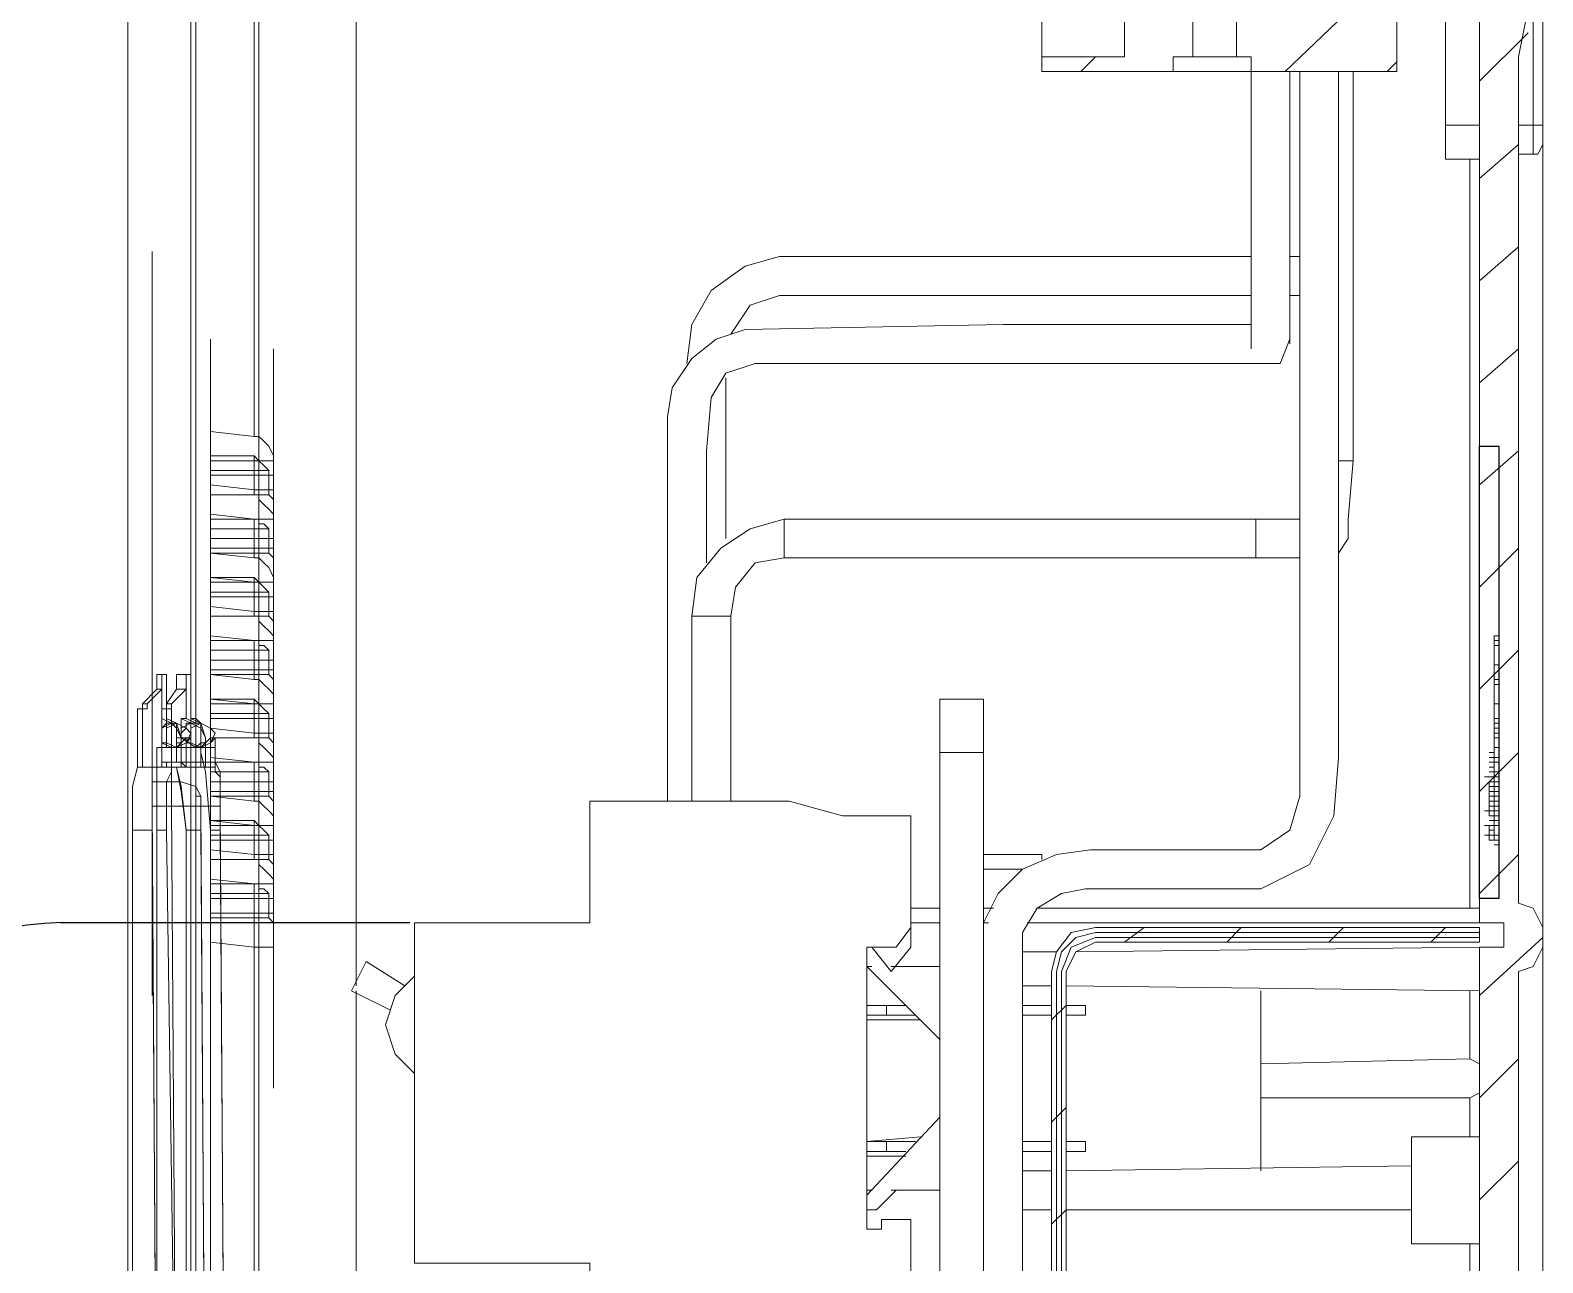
# Model space of a CAD drawing. Header units: millimetres. Extents: x 2991 to 3503, y 2795 to 2987.
# Drawn here: x 3360.06 to 3365.19, y 2808.74 to 2812.92 of the extents above; entities that cross this region are included whole.
import ezdxf

# ---------------------------------------------------------------- set-up
doc = ezdxf.new("R2010")
doc.units = ezdxf.units.MM
doc.layers.add('PDF_Geometry', color=7, linetype='Continuous')

# ---------------------------------------------------------------- blocks, each defined once
blk = doc.blocks.new('06 Vista Lateral - 3 modulo')
at = {"layer": 'PDF_Geometry', "color": 0, "lineweight": 18}
for points in [[(0.00961, 0.26705), (0.00833, 0.26065), (0.00833, 0.14921), (0.01025, 0.14857), (0.01153, 0.14602), (0.01153, 0.14345), (0.01025, 0.14089), (0.00833, 0.14025), (0.00833, 0.04804)], [(0.0032, 0.04996), (0.0032, 0.14345), (0.00641, 0.14345), (0.00641, 0.14666), (0.0032, 0.14666), (0.0032, 0.45852)], [(-0.15689, 0.04355), (-0.15753, 0.04355), (-0.15753, 0.49694), (-0.15496, 0.49694), (-0.15496, 0.50271)], [(-0.13959, 0.50143), (-0.13959, 0.47325), (-0.14472, 0.47325), (-0.14472, 0.13833)], [(-0.17481, 0.05508), (-0.17481, 0.0301), (-0.17545, 0.0301), (-0.17481, 0.0301), (-0.17481, 0.02626), (-0.17481, 0.02498), (-0.17417, 0.02498), (-0.17417, 0.01473), (-0.17481, 0.01473), (-0.17481, 0.0032), (-0.16777, 0.00256), (-0.16713, 0.00512), (-0.16649, 0.01153), (-0.16649, 0.4835), (-0.16713, 0.49054), (-0.16713, 0.49246), (-0.16777, 0.4931), (-0.16713, 0.49246), (-0.16713, 0.49054), (-0.16649, 0.4835)], [(-0.17481, 0.05763), (-0.17481, 0.48926), (-0.17417, 0.4899), (-0.16713, 0.49374), (-0.16777, 0.4931), (-0.17289, 0.4899), (-0.17481, 0.48926)], [(-0.16777, 0.4931), (-0.16713, 0.49374), (-0.16713, 0.4931), (-0.16649, 0.49118), (-0.16585, 0.4835), (-0.16649, 0.4835), (-0.16585, 0.4835), (-0.16585, 0.01153), (-0.16649, 0.01153)], [(-0.00767, 0.4566), (-0.00767, 0.25872), (-0.02689, 0.25872), (-0.02689, 0.26065), (-0.02881, 0.26065), (-0.02881, 0.27346)], [(-0.03457, 0.27346), (-0.03457, 0.26065), (-0.03714, 0.26065), (-0.03714, 0.25872), (-0.05443, 0.25872), (-0.05443, 0.26065), (-0.04354, 0.26065), (-0.04354, 0.29074)], [(-0.05443, 0.29074), (-0.05443, 0.26065)], [(0.0032, 0.25167), (-0.00128, 0.25167), (-0.00128, 0.26577)], [(-0.02881, 0.26065), (-0.03457, 0.26065)], [(-0.02048, 0.25872), (-0.02048, 0.1633), (-0.02176, 0.15882), (-0.02561, 0.15626), (-0.04803, 0.15626), (-0.05251, 0.15562), (-0.05699, 0.1537), (-0.06018, 0.15049), (-0.0621, 0.14666), (-0.0621, 0.05572), (-0.06082, 0.05444), (-0.05571, 0.05444)], [(-0.05699, 0.05699), (-0.05699, 0.14538), (-0.05507, 0.14857), (-0.05187, 0.15049), (-0.04867, 0.15113), (-0.02561, 0.15113), (-0.0192, 0.15434), (-0.016, 0.16074), (-0.01536, 0.16843), (-0.01536, 0.25872)], [(-0.03714, 0.25872), (-0.02689, 0.25872), (-0.02689, 0.22222)], [(-0.02176, 0.22286), (-0.02176, 0.25872)], [(-0.01536, 0.19533), (-0.01408, 0.19725), (-0.01408, 0.19981), (-0.01344, 0.20749), (-0.01344, 0.25872)], [(-0.00128, 0.25167), (-0.00128, 0.2472), (0.0032, 0.2472)], [(0.01153, 0.25167), (0.01153, 0.24912), (0.01089, 0.24784), (0.01025, 0.24784), (0.00833, 0.24784)], [(0.01025, 0.24784), (0.01025, 0.25167), (0.00833, 0.25167)], [(0.01153, 0.24912), (0.01153, 0.14602)], [(0.00192, 0.14857), (0.00192, 0.2472)], [(-0.02689, 0.23439), (-0.089, 0.23439), (-0.09349, 0.23311), (-0.09797, 0.2299), (-0.10053, 0.22542), (-0.10117, 0.2203)], [(-0.02048, 0.23439), (-0.02176, 0.23439)], [(-0.09541, 0.22414), (-0.09285, 0.22798), (-0.089, 0.22926), (-0.02689, 0.22926)], [(-0.02176, 0.22926), (-0.02048, 0.22926)], [(-0.02689, 0.22542), (-0.05955, 0.22542), (-0.09349, 0.22478), (-0.09733, 0.2235), (-0.10053, 0.22094), (-0.1031, 0.2171), (-0.10374, 0.21326), (-0.10374, 0.16266)], [(-0.09861, 0.19405), (-0.09861, 0.20877), (-0.09797, 0.21582), (-0.09605, 0.21902), (-0.09221, 0.2203), (-0.02305, 0.2203), (-0.02176, 0.2235)], [(-0.09605, 0.19725), (-0.09605, 0.21838)], [(-0.01536, 0.20749), (-0.01344, 0.20749)], [(-0.15817, 0.20365), (-0.16393, 0.20429), (-0.16393, 0.19981), (-0.15817, 0.19981)], [(-0.16393, 0.20301), (-0.15817, 0.20301)], [(-0.02048, 0.19981), (-0.02625, 0.19981), (-0.08836, 0.19981), (-0.09285, 0.19853), (-0.09669, 0.19597), (-0.09989, 0.19213), (-0.10053, 0.187), (-0.10053, 0.16266)], [(-0.08836, 0.19981), (-0.08836, 0.19469)], [(-0.02625, 0.19981), (-0.02625, 0.19469)], [(-0.15817, 0.19597), (-0.16393, 0.19597), (-0.16393, 0.19213), (-0.15817, 0.19149)], [(-0.16393, 0.19533), (-0.15817, 0.19533)], [(-0.09541, 0.16266), (-0.09541, 0.187), (-0.09477, 0.19084), (-0.09221, 0.19405), (-0.08836, 0.19469), (-0.02625, 0.19469), (-0.02048, 0.19469)], [(-0.15817, 0.18764), (-0.16393, 0.18828), (-0.16393, 0.1838), (-0.15817, 0.1838)], [(-0.16393, 0.187), (-0.15817, 0.187)], [(-0.10053, 0.187), (-0.09541, 0.187)], [(-0.15817, 0.17996), (-0.16393, 0.17996), (-0.16393, 0.17611), (-0.15817, 0.17547)], [(-0.16393, 0.17932), (-0.15817, 0.17932)], [(-0.06787, 0.16907), (-0.06787, 0.17611), (-0.0621, 0.17611), (-0.0621, 0.16907)], [(-0.17353, 0.17483), (-0.17353, 0.16715), (-0.17417, 0.16458), (-0.17417, 0.06148), (-0.17353, 0.05891), (-0.16841, 0.05891), (-0.16777, 0.06148), (-0.16713, 0.06724), (-0.16713, 0.15882), (-0.16777, 0.16458), (-0.16841, 0.16715)], [(-0.16905, 0.17483), (-0.1697, 0.17483), (-0.17034, 0.17483), (-0.17034, 0.16715), (-0.17034, 0.17483), (-0.16905, 0.17483), (-0.16905, 0.16715), (-0.16841, 0.16715), (-0.16777, 0.16394), (-0.16713, 0.15882), (-0.16713, 0.06724), (-0.16777, 0.06019)], [(-0.15817, 0.17163), (-0.16393, 0.17227), (-0.16393, 0.16779), (-0.15817, 0.16779)], [(-0.16393, 0.17099), (-0.15817, 0.17099)], [(-0.0621, 0.08325), (-0.06787, 0.08325), (-0.06787, 0.16907), (-0.0621, 0.16907), (-0.0621, 0.14602)], [(-0.17353, 0.05891), (-0.17417, 0.06148), (-0.17417, 0.06724), (-0.17098, 0.06724), (-0.17098, 0.06148), (-0.17034, 0.06019), (-0.17034, 0.05891), (-0.17034, 0.06019), (-0.17098, 0.06148), (-0.17098, 0.06724), (-0.17161, 0.15882), (-0.17161, 0.16715), (-0.17098, 0.16715), (-0.17161, 0.16715), (-0.17161, 0.15882), (-0.17417, 0.15882), (-0.17417, 0.06724)], [(-0.17353, 0.16715), (-0.17417, 0.16458), (-0.17417, 0.15882)], [(-0.17289, 0.16715), (-0.16905, 0.16715)], [(-0.16777, 0.06084), (-0.17034, 0.06084), (-0.17098, 0.06148), (-0.17098, 0.06404), (-0.17161, 0.16202), (-0.17161, 0.16522), (-0.16777, 0.16522)], [(-0.15817, 0.16394), (-0.16393, 0.16394), (-0.16393, 0.1601), (-0.15817, 0.15946)], [(-0.16393, 0.1633), (-0.15817, 0.1633)], [(-0.15817, 0.15562), (-0.16393, 0.15626), (-0.16393, 0.15177), (-0.15817, 0.15177)], [(-0.0621, 0.15562), (-0.05443, 0.15562), (-0.05443, 0.15498)], [(-0.16393, 0.15498), (-0.15817, 0.15498)], [(-0.05699, 0.1537), (-0.0621, 0.1537)], [(-0.15817, 0.14793), (-0.16393, 0.14793), (-0.16393, 0.14409), (-0.15817, 0.14345)], [(-0.07171, 0.14857), (-0.06787, 0.14857)], [(-0.0621, 0.14857), (-0.06082, 0.14857)], [(-0.05507, 0.14857), (0.0032, 0.14857)], [(-0.16393, 0.14729), (-0.15817, 0.14729)], [(-0.07171, 0.14602), (-0.07171, 0.14345), (-0.07427, 0.14025), (-0.07683, 0.14345)], [(-0.07171, 0.14666), (-0.06787, 0.14666)], [(-0.0621, 0.14666), (-0.06146, 0.14666)], [(-0.05635, 0.14666), (0.0032, 0.14666)], [(-0.05251, 0.0506), (-0.05251, 0.14025), (-0.05187, 0.14281), (-0.04994, 0.14473), (-0.04738, 0.14538), (0.0032, 0.14538)], [(-0.05187, 0.0506), (-0.05187, 0.14025), (-0.05059, 0.14345), (-0.04738, 0.14473), (0.0032, 0.14473)], [(-0.04994, 0.14281), (0.0032, 0.14345)], [(0.01153, 0.14345), (0.01153, 0.00192)], [(-0.13831, 0.13833), (-0.14343, 0.14153), (-0.14536, 0.13769), (-0.14023, 0.13513)], [(-0.05699, 0.14281), (-0.05251, 0.14281)], [(-0.13704, 0.1268), (-0.13959, 0.12936), (-0.14087, 0.13321), (-0.13959, 0.13705), (-0.13704, 0.13961)], [(-0.07683, 0.14089), (-0.07748, 0.14089), (-0.06787, 0.13128)], [(-0.14472, 0.13769), (-0.14472, 0.04355)], [(-0.05699, 0.13833), (-0.05315, 0.13833)], [(-0.05123, 0.13833), (0.0032, 0.13769)], [(-0.02561, 0.13769), (-0.02561, 0.11399)], [(0.00192, 0.12872), (0.00192, 0.13769)], [(-0.07235, 0.13577), (-0.07748, 0.13577), (-0.07235, 0.13577)], [(-0.07491, 0.13577), (-0.07491, 0.13449)], [(-0.05699, 0.13577), (-0.05315, 0.13577)], [(-0.05123, 0.13577), (-0.04867, 0.13577), (-0.04867, 0.13449), (-0.05123, 0.13449)], [(-0.07748, 0.13449), (-0.07491, 0.13449), (-0.07107, 0.13449)], [(-0.07748, 0.13385), (-0.07043, 0.13385)], [(-0.05315, 0.13449), (-0.05699, 0.13449)], [(0.0032, 0.12424), (0.00192, 0.1236), (-0.02561, 0.1236), (-0.02561, 0.12808), (0.00192, 0.12872), (0.0032, 0.12808)], [(0.00192, 0.11847), (0.00192, 0.1236)], [(-0.06787, 0.12104), (-0.07748, 0.11079)], [(-0.07107, 0.11783), (-0.07748, 0.11783), (-0.07043, 0.11847)], [(-0.07491, 0.11783), (-0.07491, 0.11655)], [(-0.05699, 0.11783), (-0.05315, 0.11783)], [(-0.05123, 0.11783), (-0.04867, 0.11783), (-0.04867, 0.11655), (-0.05123, 0.11655)], [(0.0032, 0.11847), (-0.00575, 0.11847), (-0.00575, 0.10439), (0.0032, 0.10439)], [(-0.07748, 0.11655), (-0.07491, 0.11655), (-0.07235, 0.11655)], [(-0.07748, 0.11591), (-0.07235, 0.11591)], [(-0.05315, 0.11655), (-0.05699, 0.11655)], [(-0.05699, 0.11399), (-0.05315, 0.11399)], [(-0.05123, 0.11399), (-0.00575, 0.11463)], [(-0.07427, 0.11143), (-0.06787, 0.11143), (-0.07363, 0.11143), (-0.07619, 0.10887), (-0.07748, 0.10887)], [(-0.07683, 0.11143), (-0.07748, 0.11143)], [(-0.05699, 0.10887), (-0.05315, 0.10887)], [(-0.05123, 0.10887), (-0.00575, 0.10887)], [(0.00192, 0.06916), (0.00192, 0.10439)]]:
    blk.add_lwpolyline(points, dxfattribs=at)
for points in [[(0.01153, 0.25167), (0.01025, 0.25167), (0.01025, 0.41882), (0.01153, 0.41882)], [(-0.17289, 0.17483), (-0.17289, 0.16715), (-0.17353, 0.16715), (-0.17353, 0.17483), (-0.17289, 0.17483), (-0.17353, 0.17483)], [(-0.17161, 0.16202), (-0.16777, 0.16202)], [(-0.07748, 0.14345), (-0.07748, 0.10631), (-0.07555, 0.10631), (-0.07555, 0.10759), (-0.07171, 0.10759), (-0.07171, 0.08774), (-0.08068, 0.08774), (-0.08772, 0.08581), (-0.11398, 0.08581), (-0.11398, 0.10183), (-0.13704, 0.10183), (-0.13704, 0.14666), (-0.11398, 0.14666), (-0.11398, 0.16266), (-0.08772, 0.16266), (-0.08068, 0.16074), (-0.07171, 0.16074), (-0.07171, 0.14602), (-0.07363, 0.14345)], [(-0.04738, 0.14409), (0.0032, 0.14409), (0.0032, 0.14602), (-0.04738, 0.14602), (-0.05059, 0.14538), (-0.05251, 0.14281), (-0.05315, 0.14025), (-0.05315, 0.0506), (-0.05123, 0.0506), (-0.05123, 0.14025), (-0.04994, 0.14281)], [(-0.07427, 0.14089), (-0.06787, 0.14089), (-0.07363, 0.14089)]]:
    blk.add_lwpolyline(points, close=True, dxfattribs=at)
at = {"layer": 'PDF_Geometry', "color": 0, "lineweight": 5}
for points in [[(-0.16393, 0.28242), (-0.15817, 0.28177), (-0.15817, 0.21069), (-0.16393, 0.21133), (-0.16393, 0.20429)], [(-0.0224, 0.25872), (-0.00767, 0.27282), (-0.00639, 0.27473)], [(0.0032, 0.25744), (0.00961, 0.26384)], [(-0.04931, 0.25872), (-0.04738, 0.26065)], [(-0.00895, 0.25872), (-0.00767, 0.26001)], [(0.0032, 0.24463), (0.00833, 0.24912)], [(0.0032, 0.23118), (0.00833, 0.23567)], [(-0.17161, 0.13705), (-0.17161, 0.23503)], [(-0.16393, 0.12552), (-0.16393, 0.2235)], [(-0.15753, 0.22158), (-0.15753, 0.1236)], [(-0.1556, 0.22222), (-0.1556, 0.12488)], [(0.0032, 0.21774), (0.00833, 0.22222)], [(-0.16393, 0.20749), (-0.1556, 0.20749), (-0.1556, 0.20813), (-0.15624, 0.20941), (-0.15689, 0.21005), (-0.15753, 0.21069), (-0.15817, 0.21069)], [(-0.16393, 0.20301), (-0.15817, 0.20301), (-0.15817, 0.20813), (-0.16393, 0.20813)], [(-0.15624, 0.20301), (-0.15624, 0.20621), (-0.15689, 0.20685), (-0.15753, 0.20749), (-0.15817, 0.20813)], [(-0.1556, 0.20749), (-0.1556, 0.20557)], [(0.0032, 0.20429), (0.00833, 0.20877)], [(-0.16393, 0.20621), (-0.15624, 0.20621)], [(-0.16393, 0.20557), (-0.1556, 0.20557), (-0.1556, 0.20365), (-0.15817, 0.20365)], [(-0.15817, 0.19469), (-0.15817, 0.19981), (-0.1556, 0.19981), (-0.1556, 0.20237), (-0.15624, 0.20301), (-0.15817, 0.20301), (-0.15753, 0.20301), (-0.15753, 0.20237), (-0.15689, 0.20173), (-0.15624, 0.20109), (-0.1556, 0.20045), (-0.1556, 0.19981), (-0.16393, 0.19981), (-0.16393, 0.19725), (-0.1556, 0.19725), (-0.1556, 0.19981)], [(-0.16393, 0.20045), (-0.15817, 0.19981), (-0.15753, 0.19981), (-0.15753, 0.19917), (-0.15689, 0.19917), (-0.15624, 0.19853), (-0.16393, 0.19853)], [(-0.16393, 0.19725), (-0.16393, 0.19597)], [(-0.1556, 0.19725), (-0.1556, 0.19597), (-0.15817, 0.19597)], [(-0.15624, 0.19533), (-0.15624, 0.19853)], [(-0.16393, 0.19149), (-0.1556, 0.19149), (-0.1556, 0.19213), (-0.15624, 0.19341), (-0.15689, 0.19405), (-0.15753, 0.19469), (-0.15817, 0.19469), (-0.16393, 0.19533)], [(-0.15817, 0.19533), (-0.15624, 0.19533), (-0.1556, 0.19469), (-0.1556, 0.19149), (-0.15817, 0.19149)], [(0.0032, 0.19084), (0.00833, 0.19597)], [(-0.15624, 0.187), (-0.15817, 0.187), (-0.15817, 0.19213), (-0.15753, 0.19149), (-0.15689, 0.19084), (-0.15624, 0.1902), (-0.15624, 0.187), (-0.1556, 0.18636), (-0.1556, 0.1838), (-0.1556, 0.18124), (-0.16393, 0.18124)], [(-0.15817, 0.19213), (-0.16393, 0.19213), (-0.16393, 0.18828)], [(-0.1556, 0.19149), (-0.1556, 0.18956)], [(-0.16393, 0.1902), (-0.15624, 0.1902)], [(-0.15817, 0.18764), (-0.1556, 0.18764), (-0.1556, 0.18956), (-0.16393, 0.18956)], [(-0.16393, 0.187), (-0.15817, 0.187), (-0.15753, 0.187), (-0.15753, 0.18636), (-0.15689, 0.18572), (-0.15624, 0.18508), (-0.1556, 0.18444), (-0.1556, 0.1838), (-0.16393, 0.1838), (-0.16393, 0.17996)], [(-0.16393, 0.18444), (-0.15817, 0.1838), (-0.15753, 0.1838), (-0.15753, 0.18316), (-0.15689, 0.18316), (-0.15624, 0.18252)], [(-0.16393, 0.17932), (-0.15817, 0.17868), (-0.15817, 0.1838), (-0.1556, 0.1838)], [(0.00576, 0.18444), (0.00512, 0.18444), (0.00512, 0.18188), (0.00512, 0.1601), (0.00512, 0.15754), (0.00576, 0.15754)], [(0.00512, 0.1838), (0.00576, 0.1838)], [(-0.16393, 0.18252), (-0.15624, 0.18252), (-0.15624, 0.17932), (-0.15817, 0.17932)], [(0.0032, 0.17739), (0.00833, 0.18252)], [(0.00512, 0.18316), (0.00576, 0.18316)], [(-0.17098, 0.17932), (-0.17034, 0.17932), (-0.17034, 0.17355), (-0.16905, 0.17291), (-0.16905, 0.16971), (-0.17034, 0.17035), (-0.17034, 0.17227), (-0.1697, 0.17291), (-0.16905, 0.17291), (-0.17034, 0.17355)], [(-0.17098, 0.17739), (-0.17098, 0.17932), (-0.17034, 0.17932), (-0.17034, 0.17739)], [(-0.16777, 0.17355), (-0.16649, 0.17291), (-0.16585, 0.17291), (-0.16713, 0.17355), (-0.16713, 0.17932), (-0.16841, 0.17932), (-0.16841, 0.17739), (-0.1697, 0.17547), (-0.1697, 0.17483), (-0.16905, 0.17483), (-0.16905, 0.17547), (-0.16713, 0.17739), (-0.16713, 0.17932), (-0.16649, 0.17932), (-0.16649, 0.17355), (-0.16585, 0.17355), (-0.16585, 0.16971), (-0.16521, 0.16971), (-0.16521, 0.16907), (-0.16457, 0.16651), (-0.16393, 0.15882), (-0.16393, 0.06724)], [(-0.17098, 0.05635), (-0.17098, 0.16971)], [(-0.1697, 0.17932), (-0.17034, 0.17932), (-0.1697, 0.17932)], [(-0.17034, 0.17932), (-0.17034, 0.17227), (-0.16905, 0.17291), (-0.16841, 0.17291), (-0.1697, 0.17355), (-0.1697, 0.16971), (-0.16777, 0.16971), (-0.16777, 0.17355), (-0.16713, 0.17355), (-0.16713, 0.17932), (-0.16841, 0.17932)], [(-0.1697, 0.16779), (-0.16713, 0.16779), (-0.16713, 0.16715), (-0.16713, 0.17099), (-0.16777, 0.17035), (-0.16841, 0.16971), (-0.1697, 0.17035), (-0.1697, 0.17227), (-0.16841, 0.17291), (-0.1697, 0.17355), (-0.1697, 0.17932)], [(-0.16649, 0.17932), (-0.16713, 0.17932)], [(-0.1556, 0.18124), (-0.1556, 0.17996), (-0.15817, 0.17996)], [(-0.15817, 0.17547), (-0.1556, 0.17547), (-0.1556, 0.17868), (-0.15624, 0.17932)], [(0.00576, 0.1806), (0.00512, 0.1806)], [(-0.17289, 0.17547), (-0.17098, 0.17739), (-0.17034, 0.17739), (-0.17225, 0.17547)], [(-0.16713, 0.17739), (-0.16841, 0.17739)], [(-0.15817, 0.17868), (-0.15753, 0.17868), (-0.15689, 0.17803), (-0.15624, 0.17739), (-0.1556, 0.17675), (-0.1556, 0.17547), (-0.16393, 0.17547)], [(-0.16905, 0.17547), (-0.1697, 0.17547)], [(-0.15817, 0.17611), (-0.16393, 0.17611), (-0.16393, 0.17227)], [(-0.15817, 0.16394), (-0.1556, 0.16394), (-0.1556, 0.16522), (-0.1556, 0.16779), (-0.1556, 0.17035), (-0.15624, 0.17099), (-0.15624, 0.17419), (-0.15689, 0.17483), (-0.15753, 0.17547), (-0.15817, 0.17611), (-0.15817, 0.17099), (-0.15624, 0.17099)], [(-0.1556, 0.17547), (-0.1556, 0.17355)], [(0.00512, 0.17547), (0.00576, 0.17547)], [(-0.17289, 0.17483), (-0.17225, 0.17483)], [(-0.16649, 0.17355), (-0.16521, 0.17291), (-0.16585, 0.17355)], [(-0.16393, 0.17419), (-0.15624, 0.17419)], [(-0.15817, 0.17163), (-0.1556, 0.17163), (-0.1556, 0.17355), (-0.16393, 0.17355)], [(-0.16649, 0.17099), (-0.16649, 0.16715), (-0.16649, 0.16779), (-0.16777, 0.16779), (-0.16777, 0.16715), (-0.16777, 0.17099), (-0.16841, 0.17291), (-0.16905, 0.17291), (-0.16841, 0.17227), (-0.16777, 0.17099), (-0.16777, 0.16779), (-0.16841, 0.16779), (-0.16841, 0.16971), (-0.16905, 0.16971), (-0.16905, 0.16651), (-0.1697, 0.16522), (-0.1697, 0.15882), (-0.17098, 0.15882), (-0.17098, 0.06724)], [(-0.16841, 0.06724), (-0.1697, 0.15882), (-0.1697, 0.16522), (-0.16905, 0.16651), (-0.16905, 0.16971), (-0.16841, 0.16971), (-0.16713, 0.17035), (-0.16649, 0.17163), (-0.16713, 0.17227), (-0.16841, 0.17291), (-0.16841, 0.16971), (-0.16905, 0.16971)], [(-0.16777, 0.16971), (-0.16585, 0.16971), (-0.16585, 0.17291), (-0.16521, 0.17291), (-0.16649, 0.17227), (-0.16649, 0.17035), (-0.16521, 0.16971), (-0.16457, 0.17035), (-0.16393, 0.17099), (-0.16329, 0.17099), (-0.16393, 0.17035), (-0.16521, 0.16971), (-0.16521, 0.16715), (-0.16713, 0.16715), (-0.16713, 0.16971)], [(-0.16777, 0.17227), (-0.16649, 0.17291), (-0.16521, 0.17227), (-0.16457, 0.17099), (-0.16457, 0.17035), (-0.16521, 0.17035), (-0.16585, 0.16971), (-0.16649, 0.16971), (-0.16649, 0.17035), (-0.16713, 0.17035), (-0.16713, 0.17099), (-0.16777, 0.17099), (-0.16777, 0.17163), (-0.16713, 0.17227), (-0.16713, 0.17291), (-0.16585, 0.17291), (-0.16521, 0.17291), (-0.16457, 0.17099)], [(0.00512, 0.17227), (0.00576, 0.17227)], [(0.00512, 0.17163), (0.00576, 0.17163)], [(-0.17098, 0.15882), (-0.17098, 0.16971), (-0.17034, 0.16971)], [(-0.1697, 0.16971), (-0.17034, 0.16971), (-0.17034, 0.17035), (-0.1697, 0.17035), (-0.1697, 0.16971), (-0.16841, 0.16971), (-0.16841, 0.17035), (-0.16777, 0.17035), (-0.16777, 0.17099), (-0.16841, 0.17099)], [(-0.16393, 0.16971), (-0.16393, 0.16715), (-0.16329, 0.16715), (-0.16329, 0.16651), (-0.16265, 0.16587), (-0.16265, 0.16202), (-0.16905, 0.16202), (-0.16905, 0.16779), (-0.16841, 0.16779), (-0.16905, 0.16779), (-0.16841, 0.16779)], [(-0.16713, 0.17099), (-0.16649, 0.17099), (-0.16713, 0.17035), (-0.16841, 0.16971)], [(-0.16393, 0.15882), (-0.16457, 0.16651), (-0.16521, 0.16907), (-0.16521, 0.16971), (-0.16585, 0.16971), (-0.16777, 0.17099)], [(-0.1556, 0.16779), (-0.1556, 0.16843), (-0.15624, 0.16907), (-0.15689, 0.16971), (-0.15753, 0.17035), (-0.15753, 0.17099), (-0.15817, 0.17099), (-0.16393, 0.17099), (-0.16393, 0.16715), (-0.16457, 0.16715), (-0.16393, 0.16715), (-0.16393, 0.16779), (-0.16649, 0.16779)], [(-0.16329, 0.16971), (-0.16329, 0.16779), (-0.16265, 0.16651), (-0.16265, 0.15882), (-0.16201, 0.06724), (-0.16201, 0.05699), (-0.16265, 0.05635), (-0.16521, 0.05635), (-0.16521, 0.05699), (-0.16457, 0.05955), (-0.16393, 0.06724), (-0.16201, 0.06724), (-0.16201, 0.05699), (-0.16265, 0.05635)], [(-0.16521, 0.16971), (-0.16329, 0.16971), (-0.16329, 0.16779), (-0.16265, 0.16651), (-0.16265, 0.15882), (-0.16393, 0.15882), (-0.16393, 0.06724)], [(-0.16457, 0.16715), (-0.16457, 0.17099), (-0.16457, 0.16715)], [(-0.16329, 0.16715), (-0.16329, 0.17099)], [(0.00512, 0.16971), (0.00576, 0.16971)], [(-0.1697, 0.16715), (-0.1697, 0.16779), (-0.17034, 0.16779), (-0.17034, 0.16715)], [(-0.16521, 0.16715), (-0.16521, 0.16779), (-0.16777, 0.16779), (-0.17034, 0.16779)], [(-0.16713, 0.16779), (-0.16777, 0.16779), (-0.16713, 0.16715), (-0.16777, 0.16715), (-0.16713, 0.16715)], [(-0.16393, 0.16779), (-0.16521, 0.16779)], [(-0.1556, 0.16522), (-0.16393, 0.16522), (-0.16393, 0.16779), (-0.1556, 0.16779), (-0.15817, 0.16779), (-0.16393, 0.16843)], [(0.0032, 0.16394), (0.00833, 0.16907)], [(0.00448, 0.16779), (0.00512, 0.16779), (0.00448, 0.16779), (0.00512, 0.16779), (0.00576, 0.16779), (0.00512, 0.16779), (0.00512, 0.16587), (0.00576, 0.16587), (0.00512, 0.16587), (0.00448, 0.16587), (0.00512, 0.16587), (0.00448, 0.16587), (0.00512, 0.16587), (0.00448, 0.16587), (0.00384, 0.16587)], [(0.00448, 0.16907), (0.00512, 0.16907), (0.00448, 0.16907)], [(0.00448, 0.16907), (0.00512, 0.16907), (0.00448, 0.16907)], [(0.00448, 0.16843), (0.00512, 0.16843), (0.00448, 0.16843)], [(0.00448, 0.16843), (0.00512, 0.16843)], [(0.00448, 0.16779), (0.00512, 0.16779), (0.00448, 0.16779)], [(-0.16905, 0.16715), (-0.16841, 0.16715), (-0.16585, 0.16715), (-0.16585, 0.16458), (-0.16521, 0.1633), (-0.16521, 0.15882), (-0.16713, 0.15882)], [(-0.16393, 0.16715), (-0.16521, 0.16715), (-0.16585, 0.16715), (-0.16521, 0.16715), (-0.16585, 0.16715), (-0.16585, 0.16458), (-0.16521, 0.1633), (-0.16521, 0.15882), (-0.16457, 0.06724), (-0.16457, 0.05955), (-0.16521, 0.05891)], [(-0.16393, 0.16651), (-0.15624, 0.16651)], [(0.00448, 0.16715), (0.00512, 0.16715), (0.00448, 0.16715)], [(0.00448, 0.16715), (0.00512, 0.16715)], [(0.00448, 0.16651), (0.00512, 0.16651), (0.00448, 0.16651)], [(0.00448, 0.16651), (0.00512, 0.16651)], [(0.00448, 0.16651), (0.00512, 0.16651)], [(0.00512, 0.16651), (0.00448, 0.16651), (0.00512, 0.16651)], [(0.00448, 0.16587), (0.00512, 0.16587), (0.00448, 0.16587)], [(0.00512, 0.16587), (0.00448, 0.16587), (0.00576, 0.16587)], [(0.00512, 0.16651), (0.00576, 0.16651), (0.00512, 0.16651)], [(0.00512, 0.16651), (0.00576, 0.16651)], [(-0.16777, 0.16522), (-0.16585, 0.16458), (-0.16585, 0.1633), (-0.16521, 0.1633), (-0.16521, 0.16202), (-0.16457, 0.06404), (-0.16457, 0.06084), (-0.16777, 0.06084)], [(-0.16393, 0.16522), (-0.16393, 0.16394)], [(0.00512, 0.16458), (0.00448, 0.16458), (0.00448, 0.16522)], [(0.00448, 0.16522), (0.00512, 0.16522), (0.00448, 0.16522), (0.00512, 0.16522)], [(0.00512, 0.16522), (0.00448, 0.16522), (0.00576, 0.16522)], [(0.00448, 0.16522), (0.00512, 0.16522), (0.00448, 0.16522)], [(0.00512, 0.16522), (0.00448, 0.16522)], [(0.00576, 0.16458), (0.00448, 0.16458), (0.00448, 0.1633), (0.00512, 0.1633), (0.00448, 0.1633)], [(0.00448, 0.16458), (0.00512, 0.16458)], [(0.00512, 0.16458), (0.00448, 0.16458)], [(0.00512, 0.16458), (0.00448, 0.16458)], [(0.00448, 0.16394), (0.00512, 0.16394), (0.00512, 0.1601), (0.00448, 0.1601), (0.00512, 0.1601), (0.00448, 0.1601), (0.00512, 0.1601), (0.00448, 0.1601), (0.00512, 0.1601), (0.00576, 0.1601), (0.00448, 0.1601), (0.00512, 0.1601), (0.00448, 0.1601), (0.00512, 0.1601), (0.00448, 0.1601), (0.00512, 0.1601), (0.00512, 0.15946), (0.00576, 0.15946), (0.00512, 0.15946), (0.00576, 0.15946), (0.00512, 0.15946), (0.00576, 0.15946), (0.00512, 0.15946), (0.00576, 0.15946), (0.00512, 0.15946), (0.00576, 0.15946), (0.00512, 0.15946), (0.00448, 0.15946), (0.00512, 0.15946), (0.00448, 0.15946), (0.00512, 0.15946), (0.00448, 0.15946), (0.00448, 0.15818), (0.00512, 0.15818), (0.00448, 0.15818), (0.00512, 0.15818), (0.00448, 0.15818), (0.00448, 0.15754), (0.00512, 0.15754), (0.00448, 0.15754), (0.00512, 0.15754), (0.00448, 0.15754), (0.00512, 0.15754)], [(0.00448, 0.16394), (0.00512, 0.16394), (0.00448, 0.16394)], [(0.00576, 0.16394), (0.00448, 0.16394), (0.00576, 0.16394)], [(0.00512, 0.16458), (0.00576, 0.16458), (0.00512, 0.16458)], [(0.00512, 0.16458), (0.00576, 0.16458), (0.00512, 0.16458)], [(0.00512, 0.16458), (0.00576, 0.16458)], [(0.00512, 0.16458), (0.00576, 0.16458)], [(-0.15817, 0.1633), (-0.15624, 0.1633)], [(0.00384, 0.16138), (0.00448, 0.16138), (0.00512, 0.16138), (0.00448, 0.16138), (0.00512, 0.16138), (0.00576, 0.16138), (0.00448, 0.16138), (0.00448, 0.16202), (0.00448, 0.16266), (0.00512, 0.16266), (0.00448, 0.16266), (0.00448, 0.1633), (0.00512, 0.1633), (0.00576, 0.1633)], [(0.00512, 0.16202), (0.00576, 0.16202), (0.00448, 0.16202)], [(0.00512, 0.16138), (0.00448, 0.16138), (0.00512, 0.16138), (0.00448, 0.16138), (0.00448, 0.16074), (0.00512, 0.16074), (0.00448, 0.16074)], [(0.00448, 0.16138), (0.00512, 0.16138), (0.00448, 0.16138)], [(0.00512, 0.1633), (0.00576, 0.1633), (0.00512, 0.1633)], [(0.00512, 0.1633), (0.00576, 0.1633), (0.00512, 0.1633)], [(0.00512, 0.16202), (0.00576, 0.16202), (0.00512, 0.16202)], [(-0.16393, 0.14793), (-0.16393, 0.15177), (-0.1556, 0.15177), (-0.1556, 0.15241), (-0.15624, 0.15305), (-0.15689, 0.1537), (-0.15753, 0.15434), (-0.15753, 0.15498), (-0.15817, 0.15498), (-0.15817, 0.1601), (-0.15753, 0.15946), (-0.15689, 0.15882), (-0.15624, 0.15818), (-0.15624, 0.15498)], [(-0.16393, 0.15626), (-0.16393, 0.1601), (-0.15817, 0.1601)], [(-0.16393, 0.15946), (-0.1556, 0.15946)], [(-0.15817, 0.15946), (-0.1556, 0.15946), (-0.1556, 0.15754), (-0.1556, 0.15562), (-0.15817, 0.15562)], [(0.00512, 0.15946), (0.00448, 0.15946), (0.00384, 0.15946)], [(0.00448, 0.16074), (0.00512, 0.16074), (0.00448, 0.16074)], [(0.00512, 0.16074), (0.00448, 0.16074), (0.00576, 0.16074)], [(0.00448, 0.16074), (0.00512, 0.16074), (0.00448, 0.16074)], [(0.00512, 0.1601), (0.00448, 0.1601)], [(0.00448, 0.1601), (0.00512, 0.1601), (0.00448, 0.1601)], [(0.00512, 0.15946), (0.00448, 0.15946), (0.00512, 0.15946)], [(0.00448, 0.15946), (0.00512, 0.15946), (0.00448, 0.15946)], [(0.00512, 0.15946), (0.00576, 0.15946), (0.00512, 0.15946)], [(-0.16393, 0.15818), (-0.15624, 0.15818)], [(-0.16393, 0.15754), (-0.1556, 0.15754)], [(0.00384, 0.15818), (0.00448, 0.15818), (0.00512, 0.15818), (0.00576, 0.15818)], [(0.00448, 0.15882), (0.00512, 0.15882), (0.00448, 0.15882)], [(0.00448, 0.15882), (0.00512, 0.15882), (0.00448, 0.15882)], [(0.00448, 0.15882), (0.00512, 0.15882)], [(0.00448, 0.15882), (0.00512, 0.15882)], [(0.00448, 0.15882), (0.00512, 0.15882)], [(0.00448, 0.15882), (0.00512, 0.15882)], [(0.00448, 0.15882), (0.00512, 0.15882), (0.00448, 0.15882)], [(0.00448, 0.15882), (0.00512, 0.15882), (0.00448, 0.15882)], [(0.00512, 0.15882), (0.00448, 0.15882)], [(0.00512, 0.15882), (0.00448, 0.15882)], [(0.00512, 0.15754), (0.00448, 0.15754), (0.00512, 0.15754)], [(0.0032, 0.15049), (0.00833, 0.15562)], [(0.00576, 0.1569), (0.00512, 0.1569)], [(-0.15624, 0.14729), (-0.15624, 0.15049), (-0.15689, 0.15113), (-0.15753, 0.15113), (-0.15753, 0.15177), (-0.15817, 0.15177), (-0.1556, 0.15177), (-0.1556, 0.15434), (-0.15624, 0.15498), (-0.15817, 0.15498), (-0.16393, 0.15498), (-0.15817, 0.15498)], [(-0.16393, 0.15241), (-0.15817, 0.15177), (-0.15817, 0.08069), (-0.15753, 0.08069), (-0.15689, 0.08005), (-0.15624, 0.07941), (-0.1556, 0.07877), (-0.1556, 0.07749)], [(-0.1556, 0.15177), (-0.1556, 0.14985)], [(-0.16393, 0.15049), (-0.15624, 0.15049)], [(-0.15817, 0.14793), (-0.1556, 0.14793), (-0.1556, 0.14985), (-0.16393, 0.14985)], [(-0.15817, 0.14345), (-0.1556, 0.14345), (-0.1556, 0.14666), (-0.15624, 0.14729), (-0.15817, 0.14729)], [(-0.04354, 0.14409), (-0.04098, 0.14602)], [(-0.03009, 0.14409), (-0.02817, 0.14602)], [(-0.01664, 0.14409), (-0.01472, 0.14602)], [(-0.0032, 0.14409), (-0.00128, 0.14602)], [(0.0032, 0.13705), (0.01153, 0.14473)], [(-0.05315, 0.13385), (-0.05123, 0.13577)], [(0.0032, 0.1236), (0.00833, 0.12872)], [(-0.05315, 0.1204), (-0.05123, 0.12232)], [(0.0032, 0.11015), (0.00833, 0.11527)], [(-0.05315, 0.10695), (-0.05123, 0.10887)]]:
    blk.add_lwpolyline(points, dxfattribs=at)
at = {"layer": 'PDF_Geometry', "color": 0, "lineweight": 25}
blk.add_lwpolyline([(0.0032, 0.14985), (0.0032, 0.20941), (0.00576, 0.20941), (0.00576, 0.14985)], close=True, dxfattribs=at)
at = {"layer": 'PDF_Geometry', "color": 0, "lineweight": 5}
for points in [[(0.00512, 0.17868), (0.00576, 0.17868)], [(0.00576, 0.17803), (0.00512, 0.17803)], [(0.00576, 0.17803), (0.00512, 0.17803)], [(-0.17225, 0.17483), (-0.17289, 0.17483), (-0.17289, 0.17547), (-0.17225, 0.17547)], [(0.00576, 0.17355), (0.00512, 0.17355)], [(-0.16521, 0.16971), (-0.16521, 0.17291), (-0.16393, 0.17227), (-0.16329, 0.17163), (-0.16393, 0.17035)], [(0.00576, 0.17291), (0.00512, 0.17291)], [(0.00512, 0.17291), (0.00576, 0.17291)], [(0.00576, 0.17099), (0.00512, 0.17099)], [(0.00512, 0.17099), (0.00576, 0.17099)], [(-0.1556, 0.15946), (-0.1556, 0.16266), (-0.15624, 0.1633), (-0.15624, 0.16651), (-0.15689, 0.16715), (-0.15753, 0.16715), (-0.15753, 0.16779), (-0.15817, 0.16779), (-0.15817, 0.16266), (-0.15753, 0.16266), (-0.15689, 0.16202), (-0.15624, 0.16138), (-0.1556, 0.16074)], [(0.00512, 0.16907), (0.00448, 0.16907)], [(0.00576, 0.16843), (0.00512, 0.16843)], [(0.00512, 0.16715), (0.00448, 0.16715), (0.00512, 0.16715), (0.00448, 0.16715)], [(0.00512, 0.16715), (0.00448, 0.16715)], [(0.00512, 0.16651), (0.00448, 0.16651)], [(0.00512, 0.16651), (0.00448, 0.16651)], [(0.00512, 0.16394), (0.00576, 0.16394), (0.00448, 0.16394)], [(0.00512, 0.16394), (0.00448, 0.16394)], [(0.00576, 0.16458), (0.00512, 0.16458)], [(0.00576, 0.16458), (0.00512, 0.16458)], [(-0.16201, 0.05827), (-0.16777, 0.05827), (-0.16841, 0.05891), (-0.16841, 0.06404), (-0.16905, 0.16202), (-0.16265, 0.16202), (-0.16201, 0.06404)], [(-0.15817, 0.16266), (-0.16393, 0.1633)], [(0.00512, 0.16266), (0.00576, 0.16266), (0.00448, 0.16266), (0.00576, 0.16266)], [(0.00512, 0.16266), (0.00448, 0.16266)], [(0.00512, 0.16138), (0.00576, 0.16138), (0.00512, 0.16138), (0.00576, 0.16138)], [(0.00512, 0.15882), (0.00448, 0.15882)], [(0.00512, 0.15882), (0.00448, 0.15882)], [(0.00448, 0.15818), (0.00512, 0.15818)]]:
    blk.add_lwpolyline(points, close=True, dxfattribs=at)

msp = doc.modelspace()

# ---------------------------------------------------------------- linework, layer by layer
at = {"color": 0}
msp.add_line((3361.3494, 2809.8954), (3360.1659, 2809.8954), dxfattribs=at)
msp.add_arc((3360.1993, 2808.7061), 1.1898, 88.391, 178.1848, dxfattribs=at)
at = {"color": 1}
for start, end in [(68.0688, 68.0873), (64.5909, 64.6093)]:
    msp.add_arc((3360.1993, 2808.7061), 1.1898, start, end, dxfattribs=at)

# ---------------------------------------------------------------- block references
at = {"xscale": 25.7386740875625, "yscale": 25.7386740875625, "zscale": 25.7386740875625}
msp.add_blockref('06 Vista Lateral - 3 modulo', (3364.8929, 2806.1207), dxfattribs=at)

doc.saveas('drawing.dxf')
